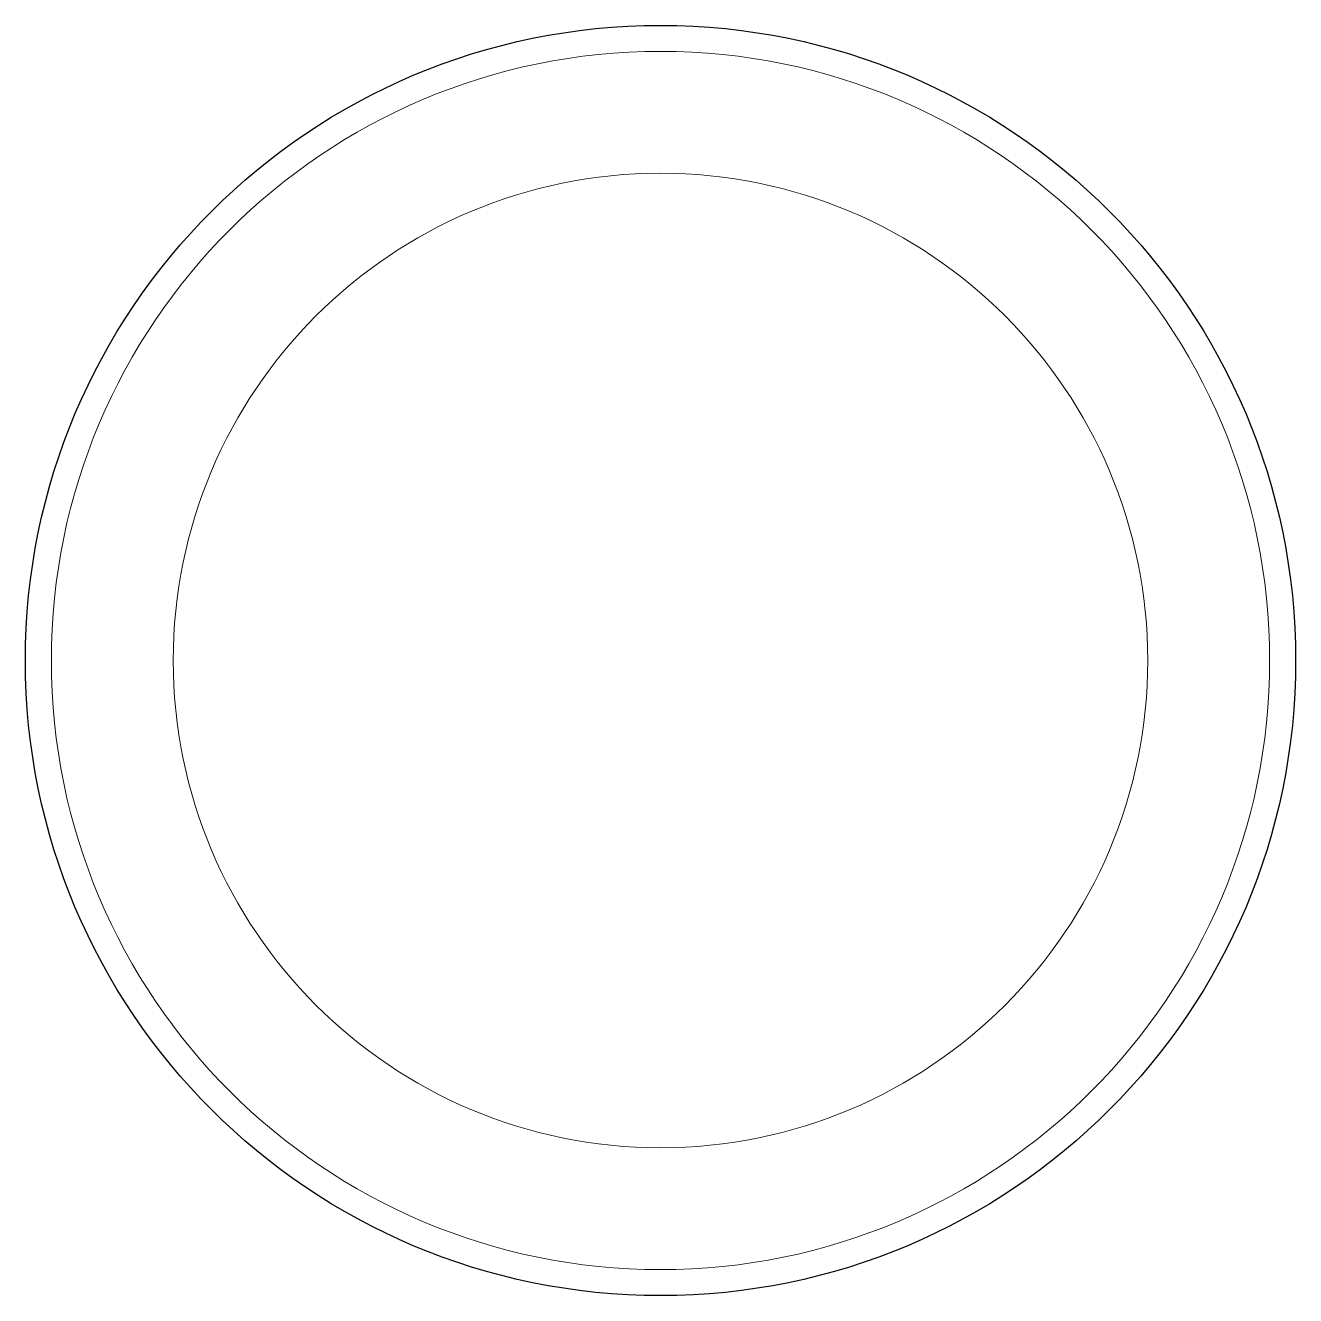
# Model space of a CAD drawing. Header units: feet. Extents: x -1.04 to 1.04, y -1.04 to 1.04.
import ezdxf

# ---------------------------------------------------------------- set-up
doc = ezdxf.new("R2010")
doc.units = ezdxf.units.FT
doc.header["$MEASUREMENT"] = 0
doc.layers.add('3DFACE', color=7, linetype='Continuous')
doc.layers.add('CONTROL POINTS', color=1, linetype='Continuous', lineweight=13)

msp = doc.modelspace()

# ---------------------------------------------------------------- linework, layer by layer
at = {"layer": '3DFACE'}
msp.add_circle((0, 0), 1.0427, dxfattribs=at)
at = {"layer": 'CONTROL POINTS'}
for radius in [1, 0.8]:
    msp.add_circle((0, 0), radius, dxfattribs=at)
at = {"layer": 'Defpoints'}
msp.add_point((0, 0), dxfattribs=at)

doc.saveas('drawing.dxf')
